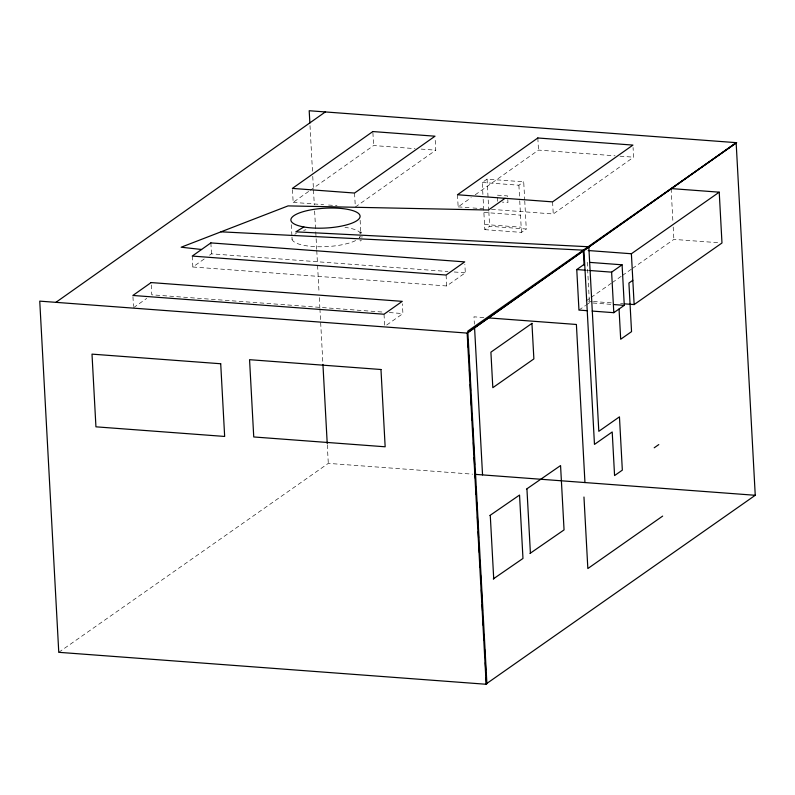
<?xml version="1.0" encoding="UTF-8"?>
<svg xmlns="http://www.w3.org/2000/svg" width="795" height="795" viewBox="0 0 795 795"><rect width="100%" height="100%" fill="white"/><g stroke="black" fill="none" stroke-linecap="round" stroke-linejoin="round"><path stroke-width="0.6" stroke-dasharray="3.98 2.98" d="M360.701 236.453L359.449 237.755A4.522 1.272 -88.2 0 1 359.429 236.592M133.56 307.685L146.727 298.383M192.251 256.07L192.857 267.001L204.613 258.683M209.522 255.225L211.48 253.834L447.983 271.512M292.461 189.568L293.166 202.387L309.255 191.019M310.259 190.313L373.61 145.545L415.05 148.645M355.325 207.038L435.779 150.185L435.193 139.701M457.483 194.755L458.149 206.869L471.206 197.637M475.221 194.805L538.493 150.086L615.072 155.81M386.718 325.026L402.926 313.578L402.389 303.799M192.857 267.001L446.691 285.971L465.314 272.814L464.846 264.308M491.499 209.363L553.25 213.974L633.595 157.191L633.068 147.512M482.903 194.457L482.257 182.482L487.067 179.104L523.716 181.836L524.7 199.982M482.257 182.482L518.896 185.215L523.716 181.836M483.161 199.247L484.811 229.646L489.621 226.267L526.27 229.01L524.77 201.195M484.811 229.646L521.45 232.388L526.27 229.01M58.77 652.317L328.295 463.376L472.677 474.168M586.024 300.977L590.059 298.145M591.073 297.439L611.266 283.278M612.279 282.573L621.362 276.203M622.376 275.497L631.459 269.117M632.472 268.412L673.872 239.394L718.283 242.714M578.959 310.08L585.627 305.409M586.581 304.743L589.433 302.746L612.259 304.445M620.011 156.178L633.595 157.191M421.151 149.092L435.779 150.185M497.412 195.173L507.598 195.928L507.955 202.516L502.301 202.099M458.149 206.869L471.733 207.883M472.965 207.972L482.853 208.717M483.877 212.424L520.526 215.157M293.166 202.387L323.635 204.673M328.514 205.03L337.04 205.667M484.523 224.478L521.172 227.221M586.382 270.26L588.787 270.439M454.174 271.979L465.314 272.814M588.489 301.156L592.195 301.434M593.428 301.524L611.931 302.915M620.567 303.561L623.032 303.74M483.857 317.553L473.979 316.817L474.386 324.221M381.898 312.008L151.795 294.806L151.12 282.573M389.321 312.554L402.926 313.578M671.119 188.574L672.928 222.043M673.196 227.002L673.872 239.394M587.237 262.201L589.433 302.746M552.585 201.87L553.25 213.974M537.827 137.982L538.493 150.086M518.896 185.215L519.682 199.585M519.741 200.787L521.45 232.388M497.531 197.369L497.769 201.761M487.067 179.104L488.776 210.546M488.836 211.758L489.621 226.267M446.084 275.04L446.691 285.971M384.025 314.234L384.631 325.234M372.905 132.715L373.61 145.545M360.135 220.235L360.88 233.849A34.642 9.908 -3.2 0 0 344.931 227.37M354.56 193.046L355.266 205.875M310 125.58L312.485 171.362M312.753 176.311L313.419 188.683M313.488 189.916L314.293 204.772M314.621 210.953L316.708 249.312M316.768 250.554L317.503 264.159M317.573 265.401L319.053 292.62M319.322 297.569L319.848 307.466M319.918 308.708L322.869 363.146M327.292 444.812L328.295 463.376M291.298 224.687L291.914 235.827M291.974 237.069L292.113 239.543M210.874 242.902L211.48 253.834M132.954 296.684L133.49 306.463M359.877 233.352A4.522 1.272 -88.2 0 1 361.675 233.154M361.973 236.304A4.522 1.272 -88.2 0 1 361.914 237.476M361.258 240.289A4.522 1.272 -88.2 0 1 359.986 240.438M355.643 240.567A34.642 9.908 -3.2 0 1 314.313 246.599A34.642 9.908 -3.2 0 1 292.292 236.94M294.796 234.326A34.642 9.908 -3.2 0 1 296.416 233.313M303.63 230.411A34.642 9.908 -3.2 0 1 305.976 229.745"/><path stroke-width="1.19" d="M55.898 302.348L325.344 111.936M505.034 198.313L488.468 210.019L288.078 205.895L181.171 247.215L201.562 249.491M736.597 142.683L467.808 331.108L486.908 683.75L486.172 684.266L58.77 652.317L39.75 301.136L467.152 333.085L736.597 142.683L309.195 110.734L309.871 123.106M587.376 310.706L578.959 310.08L576.763 269.545L584.385 264.208M588.211 250.524L631.389 253.754L719.227 192.171L721.979 242.992L634.142 304.574L624.274 303.829M589.979 270.529L611.613 272.148L622.087 264.805L624.284 305.35L613.81 312.683L592.176 311.074M632.82 280.307L628.915 283.05L631.548 331.634L620.686 339.246L619.047 309.017M526.489 489.104L560.564 465.562L564.053 529.907L529.977 553.439M489.839 515.528L519.542 495.056L522.971 558.458L493.278 578.929M654.206 447.794L658.787 444.584M662.662 516.094L587.843 568.544L583.967 497.024M486.123 677.539L486.46 683.72L755.25 495.285L736.15 142.643L467.887 332.568M303.879 226.972A34.642 9.908 -3.2 0 1 312.852 209.522A34.642 9.908 -3.2 0 1 359.678 217.88A34.642 9.908 -3.2 0 1 303.879 226.972L295.829 231.852L588.807 246.768L598.804 431.317L619.454 416.848L622.336 470.133L614.575 475.569L612.21 431.963L594.471 444.405L583.947 250.196L221 231.822M671.119 188.574L719.227 192.171M589.642 262.38L622.087 264.805M576.763 269.545L585.18 270.171M613.462 304.535L624.284 305.35M487.554 317.831L576.395 324.469L584.951 482.555M475.142 474.347L755.25 495.285M631.389 253.754L634.142 304.574M611.613 272.148L613.81 312.683M583.272 250.157L584.077 265.033M526.946 489.134L530.424 553.479M490.286 515.567L493.725 578.969M474.516 326.695L482.545 474.903M467.838 339.952L468.245 347.375M468.643 354.789L468.98 360.98M469.447 369.635L469.855 377.049M470.252 384.472L470.59 390.653M471.057 399.309L471.395 405.49M471.862 414.145L472.2 420.326M472.598 427.75L472.995 435.173M473.403 442.586L473.8 450.01M474.208 457.423L474.605 464.846M475.012 472.27L475.34 478.451M475.808 487.106L476.215 494.53M476.612 501.943L476.95 508.124M477.417 516.78L477.755 522.971M478.222 531.626L478.56 537.808M478.958 545.221L479.365 552.644M479.763 560.068L480.16 567.481M480.568 574.904L480.905 581.085M481.373 589.741L481.77 597.164M482.177 604.578L482.505 610.759M482.982 619.414L483.31 625.605M483.777 634.261L484.115 640.442M484.582 649.098L484.92 655.279M485.318 662.702L485.725 670.115M467.152 333.085L486.172 684.266M322.939 364.388L327.222 443.58M151.12 282.573L132.884 295.462L384.025 314.234L402.25 301.355L151.12 282.573M210.874 242.902L192.251 256.07L446.084 275.04L464.707 261.883L210.874 242.902M372.835 131.553L292.391 188.405L354.56 193.046L435.004 136.203L372.835 131.553M537.827 137.982L457.483 194.755L552.585 201.87L632.929 145.088L537.827 137.982M531.944 323.386L490.903 352.165L492.821 387.682L533.872 358.913L531.944 323.386M380.974 369.506L249.56 359.688L253.744 436.962L385.158 446.79L380.974 369.506M220.712 363.752L92.001 354.133L95.937 426.826L224.657 436.445L220.712 363.752"/></g></svg>
